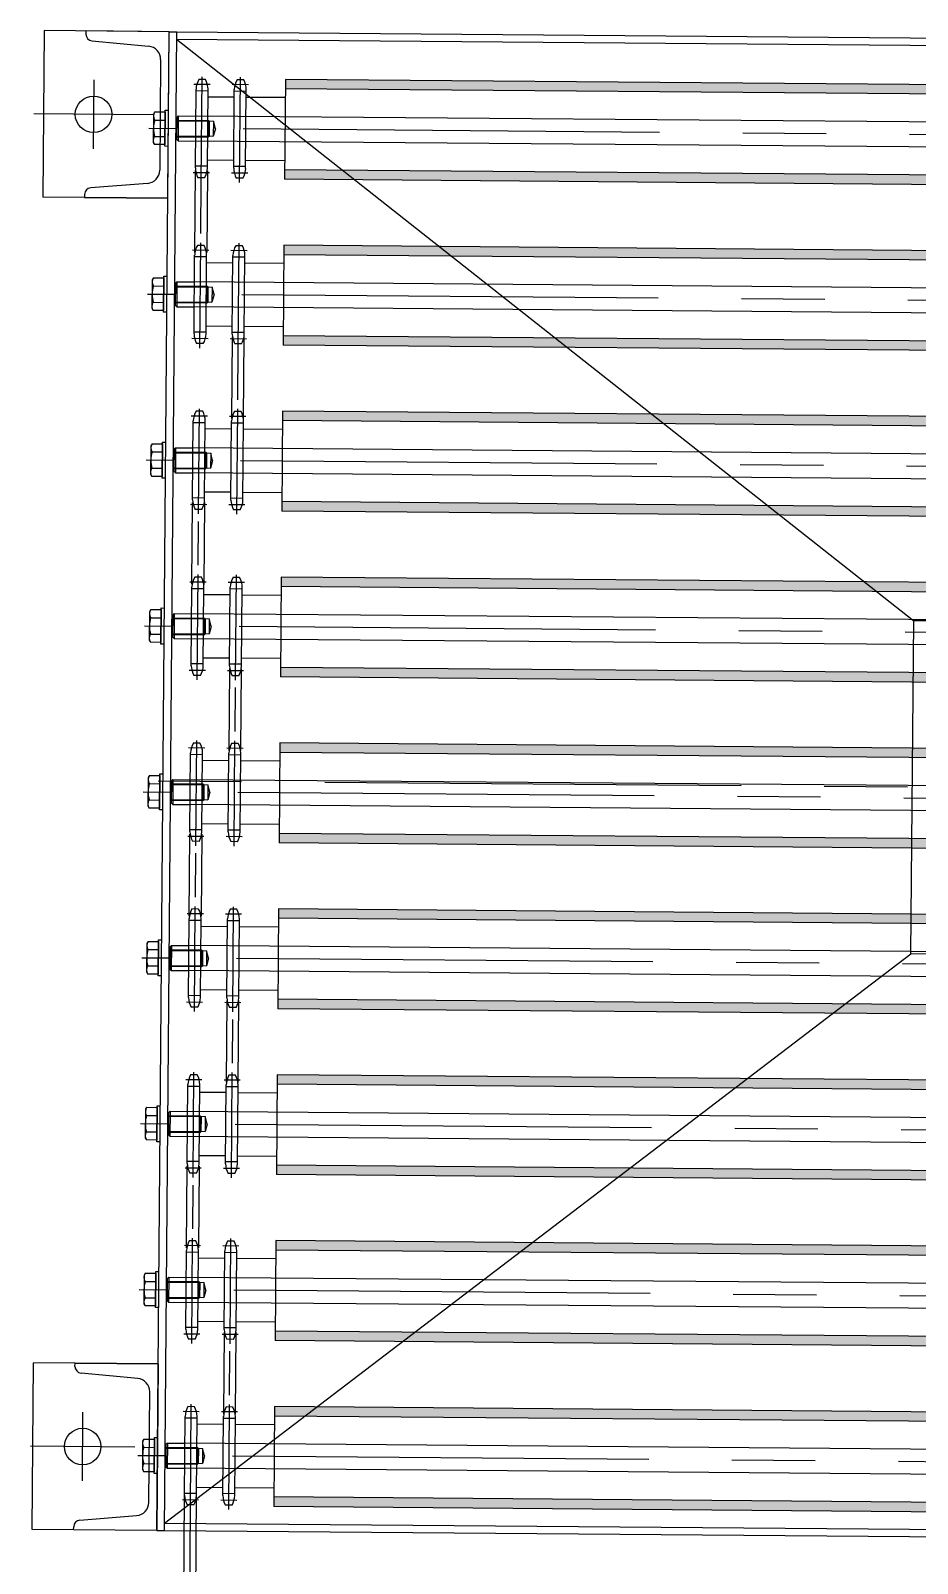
# Model space of a CAD drawing. Header units: millimetres. Extents: x 10462777 to 22643323, y 453826 to 1389191.
# Drawn here: x 11229566 to 11230098, y 610826 to 611746 of the extents above; entities that cross this region are included whole.
import ezdxf

# ---------------------------------------------------------------- set-up
doc = ezdxf.new("R2010")
doc.units = ezdxf.units.MM
doc.header["$LTSCALE"] = 200
doc.header["$MEASUREMENT"] = 0
doc.linetypes.add('CENTER', pattern=[2, 1.25, -0.25, 0.25, -0.25])
doc.layers.get('0').update_dxf_attribs({"linetype": 'CONTINUOUS'})
for name, color, linetype in [('1', 1, 'CENTER'), ('2', 2, 'CONTINUOUS'), ('4', 4, 'CONTINUOUS'), ('CL', 3, 'CONTINUOUS'), ('panel', 4, 'CONTINUOUS')]:
    doc.layers.add(name, color=color, linetype=linetype)

# ---------------------------------------------------------------- blocks, each defined once
blk = doc.blocks.new('shot mc')
h = blk.add_hatch()
h.set_pattern_fill('AR-CONC', color=4, scale=0.1, angle=180, style=0)
h.set_pattern_definition([(230, (13135291.14, -255337.861), (-18.218467, 1.593909), [1.905, -20.955]), (175, (13135291.14, -255337.861), (3.524283, -19.105664), [1.524, -16.764]), (280.451, (13135289.622, -255337.729), (-14.69425, -17.511669), [1.619, -17.809]), (226.1842, (13135291.14, -255342.941), (-27.107904, 4.204233), [2.8575, -31.4325]), (276.6356, (13135288.88, -255342.59), (-23.740423, -24.742556), [2.4285, -26.7135]), (171.184, (13135291.14, -255342.941), (-23.74046, -24.74251), [2.286, -25.146]), (201, (13135288.6, -255341.671), (-15.161488, 10.226552), [1.905, -20.955]), (146, (13135288.6, -255341.671), (-6.180203, -18.418797), [1.524, -16.764]), (251.4514, (13135287.337, -255340.82), (-21.341649, -8.192286), [1.619, -17.809]), (217.5, (13135291.14, -255337.8615), (-0.3088603, -8.455504), [0, -16.5608, 0, -17.018, 0, -16.8275]), (187.5, (13135291.14, -255337.8615), (-6.6819663, -10.0180575), [0, -9.7028, 0, -16.1798, 0, -6.4135]), (147.5, (13135296.804, -255337.8615), (-13.5590595, 0.5728744), [0, -6.35, 0, -19.812, 0, -26.289]), (137.5, (13135299.344, -255337.861), (-14.812918, -2.542649), [0, -8.255, 0, -13.1572, 0, -18.669])])
h.paths.add_polyline_path([(13134318.87, -238503.52), (13134318.92, -238497.82), (13135338.88, -238506.18), (13135338.83, -238511.88)])
h.paths.add_polyline_path([(13135339.33, -238451.88), (13135339.28, -238457.58), (13134319.31, -238449.22), (13134319.36, -238443.52)])
h = blk.add_hatch()
h.set_pattern_fill('AR-CONC', color=4, scale=0.1, angle=180, style=0)
h.set_pattern_definition([(230, (13135291.14, -255238.242), (-18.218467, 1.593909), [1.905, -20.955]), (175, (13135291.14, -255238.242), (3.524283, -19.105664), [1.524, -16.764]), (280.451, (13135289.622, -255238.11), (-14.69425, -17.511669), [1.619, -17.809]), (226.1842, (13135291.14, -255243.322), (-27.107904, 4.204233), [2.8575, -31.4325]), (276.6356, (13135288.88, -255242.972), (-23.740423, -24.742556), [2.4285, -26.7135]), (171.184, (13135291.14, -255243.322), (-23.74046, -24.74251), [2.286, -25.146]), (201, (13135288.6, -255242.052), (-15.161488, 10.226552), [1.905, -20.955]), (146, (13135288.6, -255242.052), (-6.180203, -18.418797), [1.524, -16.764]), (251.4514, (13135287.337, -255241.2), (-21.34165, -8.192286), [1.619, -17.809]), (217.5, (13135291.14, -255238.242), (-0.3088603, -8.455504), [0, -16.5608, 0, -17.018, 0, -16.8275]), (187.5, (13135291.14, -255238.242), (-6.6819663, -10.0180575), [0, -9.7028, 0, -16.1798, 0, -6.4135]), (147.5, (13135296.804, -255238.242), (-13.5590595, 0.5728744), [0, -6.35, 0, -19.812, 0, -26.289]), (137.5, (13135299.344, -255238.242), (-14.812918, -2.542649), [0, -8.255, 0, -13.1572, 0, -18.669])])
h.paths.add_polyline_path([(13134318.05, -238603.14), (13134318.1, -238597.44), (13135338.06, -238605.79), (13135338.02, -238611.49)])
h.paths.add_polyline_path([(13135338.51, -238551.5), (13135338.46, -238557.2), (13134318.5, -238548.84), (13134318.54, -238543.14)])
h = blk.add_hatch()
h.set_pattern_fill('AR-CONC', color=4, scale=0.1, angle=180, style=0)
h.set_pattern_definition([(230, (13135291.14, -255138.623), (-18.218467, 1.593909), [1.905, -20.955]), (175, (13135291.14, -255138.623), (3.524283, -19.105664), [1.524, -16.764]), (280.451, (13135289.622, -255138.49), (-14.69425, -17.511669), [1.619, -17.809]), (226.1842, (13135291.14, -255143.703), (-27.107904, 4.204233), [2.8575, -31.4325]), (276.6356, (13135288.88, -255143.352), (-23.740423, -24.742556), [2.4285, -26.7135]), (171.184, (13135291.14, -255143.703), (-23.74046, -24.74251), [2.286, -25.146]), (201, (13135288.6, -255142.433), (-15.161488, 10.226552), [1.905, -20.955]), (146, (13135288.6, -255142.433), (-6.180203, -18.418797), [1.524, -16.764]), (251.4514, (13135287.337, -255141.58), (-21.34165, -8.192286), [1.619, -17.809]), (217.5, (13135291.14, -255138.6226), (-0.3088603, -8.455504), [0, -16.5608, 0, -17.018, 0, -16.8275]), (187.5, (13135291.14, -255138.623), (-6.6819663, -10.0180575), [0, -9.7028, 0, -16.1798, 0, -6.4135]), (147.5, (13135296.804, -255138.6226), (-13.5590595, 0.5728744), [0, -6.35, 0, -19.812, 0, -26.289]), (137.5, (13135299.344, -255138.623), (-14.812918, -2.542649), [0, -8.255, 0, -13.1572, 0, -18.669])])
h.paths.add_polyline_path([(13134317.24, -238702.75), (13134317.28, -238697.05), (13135337.25, -238705.41), (13135337.2, -238711.11)])
h.paths.add_polyline_path([(13135337.69, -238651.11), (13135337.65, -238656.81), (13134317.68, -238648.45), (13134317.73, -238642.75)])
h = blk.add_hatch()
h.set_pattern_fill('AR-CONC', color=4, scale=0.1, angle=180, style=0)
h.set_pattern_definition([(230, (13135291.14, -255039.003), (-18.218467, 1.593909), [1.905, -20.955]), (175, (13135291.14, -255039.003), (3.524283, -19.105664), [1.524, -16.764]), (280.451, (13135289.622, -255038.87), (-14.69425, -17.511669), [1.619, -17.809]), (226.1842, (13135291.14, -255044.083), (-27.107904, 4.204233), [2.8575, -31.4325]), (276.6356, (13135288.88, -255043.733), (-23.740423, -24.742556), [2.4285, -26.7135]), (171.184, (13135291.14, -255044.083), (-23.74046, -24.74251), [2.286, -25.146]), (201, (13135288.6, -255042.813), (-15.161488, 10.226552), [1.905, -20.955]), (146, (13135288.6, -255042.813), (-6.180203, -18.418797), [1.524, -16.764]), (251.4514, (13135287.337, -255041.96), (-21.34165, -8.192286), [1.619, -17.809]), (217.5, (13135291.14, -255039.003), (-0.3088603, -8.455504), [0, -16.5608, 0, -17.018, 0, -16.8275]), (187.5, (13135291.14, -255039.003), (-6.681966, -10.0180575), [0, -9.7028, 0, -16.1798, 0, -6.4135]), (147.5, (13135296.804, -255039.003), (-13.5590595, 0.5728744), [0, -6.35, 0, -19.812, 0, -26.289]), (137.5, (13135299.344, -255039.003), (-14.812918, -2.542649), [0, -8.255, 0, -13.1572, 0, -18.669])])
h.paths.add_polyline_path([(13134316.42, -238802.37), (13134316.47, -238796.67), (13135336.43, -238805.03), (13135336.39, -238810.73)])
h.paths.add_polyline_path([(13135336.88, -238750.73), (13135336.83, -238756.43), (13134316.86, -238748.07), (13134316.91, -238742.37)])
h = blk.add_hatch()
h.set_pattern_fill('AR-CONC', color=4, scale=0.1, angle=180, style=0)
h.set_pattern_definition([(230, (13135291.14, -254939.384), (-18.218467, 1.593909), [1.905, -20.955]), (175, (13135291.14, -254939.384), (3.524283, -19.105664), [1.524, -16.764]), (280.451, (13135289.622, -254939.25), (-14.69425, -17.511669), [1.619, -17.809]), (226.1842, (13135291.14, -254944.464), (-27.107904, 4.204233), [2.8575, -31.4325]), (276.6356, (13135288.88, -254944.113), (-23.740423, -24.742556), [2.4285, -26.7135]), (171.184, (13135291.14, -254944.464), (-23.74046, -24.74251), [2.286, -25.146]), (201, (13135288.6, -254943.194), (-15.161488, 10.226552), [1.905, -20.955]), (146, (13135288.6, -254943.194), (-6.180203, -18.418797), [1.524, -16.764]), (251.4514, (13135287.337, -254942.341), (-21.34165, -8.192286), [1.619, -17.809]), (217.5, (13135291.14, -254939.3836), (-0.3088603, -8.455504), [0, -16.5608, 0, -17.018, 0, -16.8275]), (187.5, (13135291.14, -254939.384), (-6.681966, -10.0180575), [0, -9.7028, 0, -16.1798, 0, -6.4135]), (147.5, (13135296.804, -254939.3836), (-13.5590595, 0.5728744), [0, -6.35, 0, -19.812, 0, -26.289]), (137.5, (13135299.344, -254939.384), (-14.812918, -2.542649), [0, -8.255, 0, -13.1572, 0, -18.669])])
h.paths.add_polyline_path([(13134315.6, -238901.98), (13134315.65, -238896.28), (13135335.62, -238904.64), (13135335.57, -238910.34)])
h.paths.add_polyline_path([(13135336.06, -238850.34), (13135336.01, -238856.04), (13134316.05, -238847.69), (13134316.09, -238841.99)])
h = blk.add_hatch()
h.set_pattern_fill('AR-CONC', color=4, scale=0.1, angle=180, style=0)
h.set_pattern_definition([(230, (13135291.14, -254839.764), (-18.218467, 1.593909), [1.905, -20.955]), (175, (13135291.14, -254839.764), (3.524283, -19.105664), [1.524, -16.764]), (280.451, (13135289.622, -254839.631), (-14.69425, -17.511669), [1.619, -17.809]), (226.1842, (13135291.14, -254844.844), (-27.107904, 4.204233), [2.8575, -31.4325]), (276.6356, (13135288.88, -254844.494), (-23.740423, -24.742556), [2.4285, -26.7135]), (171.184, (13135291.14, -254844.844), (-23.74046, -24.74251), [2.286, -25.146]), (201, (13135288.6, -254843.574), (-15.161488, 10.226552), [1.905, -20.955]), (146, (13135288.6, -254843.574), (-6.180203, -18.418797), [1.524, -16.764]), (251.4514, (13135287.337, -254842.722), (-21.34165, -8.192286), [1.619, -17.809]), (217.5, (13135291.14, -254839.764), (-0.3088603, -8.455504), [0, -16.5608, 0, -17.018, 0, -16.8275]), (187.5, (13135291.14, -254839.764), (-6.681966, -10.0180575), [0, -9.7028, 0, -16.1798, 0, -6.4135]), (147.5, (13135296.804, -254839.764), (-13.5590595, 0.5728744), [0, -6.35, 0, -19.812, 0, -26.289]), (137.5, (13135299.344, -254839.764), (-14.812918, -2.542649), [0, -8.255, 0, -13.1572, 0, -18.669])])
h.paths.add_polyline_path([(13134314.79, -239001.6), (13134314.83, -238995.9), (13135334.8, -239004.26), (13135334.75, -239009.96)])
h.paths.add_polyline_path([(13135335.24, -238949.96), (13135335.2, -238955.66), (13134315.23, -238947.3), (13134315.28, -238941.6)])
h = blk.add_hatch()
h.set_pattern_fill('AR-CONC', color=4, scale=0.1, angle=180, style=0)
h.set_pattern_definition([(230, (13135291.14, -254740.145), (-18.218467, 1.593909), [1.905, -20.955]), (175, (13135291.14, -254740.145), (3.524283, -19.105664), [1.524, -16.764]), (280.451, (13135289.622, -254740.012), (-14.69425, -17.511669), [1.619, -17.809]), (226.1842, (13135291.14, -254745.225), (-27.107904, 4.204233), [2.8575, -31.4325]), (276.6356, (13135288.88, -254744.874), (-23.740423, -24.742556), [2.4285, -26.7135]), (171.184, (13135291.14, -254745.225), (-23.74046, -24.74251), [2.286, -25.146]), (201, (13135288.6, -254743.955), (-15.161488, 10.226552), [1.905, -20.955]), (146, (13135288.6, -254743.955), (-6.180203, -18.418797), [1.524, -16.764]), (251.4514, (13135287.337, -254743.102), (-21.34165, -8.192286), [1.619, -17.809]), (217.5, (13135291.14, -254740.145), (-0.3088603, -8.455504), [0, -16.5608, 0, -17.018, 0, -16.8275]), (187.5, (13135291.14, -254740.145), (-6.681966, -10.0180575), [0, -9.7028, 0, -16.1798, 0, -6.4135]), (147.5, (13135296.804, -254740.145), (-13.5590595, 0.5728744), [0, -6.35, 0, -19.812, 0, -26.289]), (137.5, (13135299.344, -254740.145), (-14.812918, -2.542649), [0, -8.255, 0, -13.1572, 0, -18.669])])
h.paths.add_polyline_path([(13134313.97, -239101.22), (13134314.02, -239095.52), (13135333.98, -239103.87), (13135333.94, -239109.57)])
h.paths.add_polyline_path([(13135334.43, -239049.58), (13135334.38, -239055.28), (13134314.42, -239046.92), (13134314.46, -239041.22)])
h = blk.add_hatch()
h.set_pattern_fill('AR-CONC', color=4, scale=0.1, angle=180, style=0)
h.set_pattern_definition([(230, (13135291.14, -254640.525), (-18.218467, 1.593909), [1.905, -20.955]), (175, (13135291.14, -254640.525), (3.524283, -19.105664), [1.524, -16.764]), (280.451, (13135289.622, -254640.392), (-14.69425, -17.511669), [1.619, -17.809]), (226.1842, (13135291.14, -254645.605), (-27.107904, 4.204233), [2.8575, -31.4325]), (276.6356, (13135288.88, -254645.255), (-23.740423, -24.742556), [2.4285, -26.7135]), (171.184, (13135291.14, -254645.605), (-23.74046, -24.74251), [2.286, -25.146]), (201, (13135288.6, -254644.335), (-15.161488, 10.226552), [1.905, -20.955]), (146, (13135288.6, -254644.335), (-6.180203, -18.418797), [1.524, -16.764]), (251.4514, (13135287.337, -254643.483), (-21.34165, -8.192286), [1.619, -17.809]), (217.5, (13135291.14, -254640.525), (-0.3088603, -8.455504), [0, -16.5608, 0, -17.018, 0, -16.8275]), (187.5, (13135291.14, -254640.525), (-6.681966, -10.0180575), [0, -9.7028, 0, -16.1798, 0, -6.4135]), (147.5, (13135296.804, -254640.525), (-13.5590595, 0.5728744), [0, -6.35, 0, -19.812, 0, -26.289]), (137.5, (13135299.344, -254640.525), (-14.812918, -2.542649), [0, -8.255, 0, -13.1572, 0, -18.669])])
h.paths.add_polyline_path([(13134313.15, -239200.83), (13134313.2, -239195.13), (13135333.17, -239203.49), (13135333.12, -239209.19)])
h.paths.add_polyline_path([(13135333.61, -239149.19), (13135333.56, -239154.89), (13134313.6, -239146.53), (13134313.65, -239140.83)])
h = blk.add_hatch()
h.set_pattern_fill('AR-CONC', color=4, scale=0.1, angle=180, style=0)
h.set_pattern_definition([(230, (13135291.14, -254540.906), (-18.218467, 1.593909), [1.905, -20.955]), (175, (13135291.14, -254540.906), (3.524283, -19.105664), [1.524, -16.764]), (280.451, (13135289.622, -254540.773), (-14.69425, -17.511669), [1.619, -17.809]), (226.1842, (13135291.14, -254545.986), (-27.107904, 4.204233), [2.8575, -31.4325]), (276.6356, (13135288.88, -254545.635), (-23.740423, -24.742556), [2.4285, -26.7135]), (171.184, (13135291.14, -254545.986), (-23.74046, -24.74251), [2.286, -25.146]), (201, (13135288.6, -254544.716), (-15.161488, 10.226552), [1.905, -20.955]), (146, (13135288.6, -254544.716), (-6.180203, -18.418797), [1.524, -16.764]), (251.4514, (13135287.337, -254543.864), (-21.34165, -8.192286), [1.619, -17.809]), (217.5, (13135291.14, -254540.906), (-0.3088603, -8.455504), [0, -16.5608, 0, -17.018, 0, -16.8275]), (187.5, (13135291.14, -254540.906), (-6.681966, -10.0180575), [0, -9.7028, 0, -16.1798, 0, -6.4135]), (147.5, (13135296.804, -254540.906), (-13.5590595, 0.5728744), [0, -6.35, 0, -19.812, 0, -26.289]), (137.5, (13135299.344, -254540.906), (-14.812918, -2.542649), [0, -8.255, 0, -13.1572, 0, -18.669])])
h.paths.add_polyline_path([(13134312.34, -239300.45), (13134312.38, -239294.75), (13135332.35, -239303.11), (13135332.3, -239308.81)])
h.paths.add_polyline_path([(13135332.8, -239248.81), (13135332.75, -239254.51), (13134312.78, -239246.15), (13134312.83, -239240.45)])
for p, q in [((13134174.59, -238414.29), (13134173.78, -238514.29)), ((13134249.59, -238414.9), (13134174.59, -238414.29)), ((13134199.59, -238414.49), (13134199.58, -238416.36)), ((13134249.59, -238414.9), (13134199.59, -238414.49)), ((13134242.22, -239314.87), (13134249.59, -238414.9)), ((13134246.72, -239314.91), (13134254.09, -238414.94)), ((13134248.77, -238514.9), (13134249.59, -238414.9)), ((13134249.59, -238414.9), (13134254.09, -238414.94)), ((13134249.59, -238414.9), (13134254.09, -238414.94)), ((13134249.59, -238414.9), (13134254.09, -238414.94)), ((13134254.09, -238414.94), (13135345.06, -238423.88)), ((13134203.2, -238420.37), (13134237.22, -238423.63)), ((13134254.06, -238419.44), (13135345.02, -238428.38)), ((13134254.06, -238419.44), (13134696.71, -238768.58)), ((13134244.45, -238431.66), (13134243.91, -238498.06)), ((13134271.36, -238443.63), (13134267.36, -238443.59)), ((13134294.36, -238443.82), (13134290.36, -238443.78)), ((13134319.36, -238443.52), (13134318.87, -238503.52)), ((13135339.33, -238451.88), (13134319.36, -238443.52)), ((13134265.32, -238496.75), (13134265.71, -238449.42)), ((13134272.52, -238496.8), (13134272.91, -238449.47)), ((13134288.67, -238454.27), (13134272.87, -238454.14)), ((13134288.32, -238496.93), (13134288.71, -238449.6)), ((13134295.52, -238496.99), (13134295.91, -238449.66)), ((13134319.27, -238454.52), (13134295.87, -238454.33)), ((13134240.96, -238463.06), (13134240.19, -238464.37)), ((13134240.96, -238463.06), (13134247.2, -238463.12)), ((13134247.03, -238483.74), (13134247.21, -238462.12)), ((13134247.2, -238463.12), (13134247.04, -238482.74)), ((13134247.21, -238462.12), (13134249.21, -238462.13)), ((13134240.19, -238464.37), (13134240.05, -238481.37)), ((13134240.92, -238467.97), (13134247.16, -238468.02)), ((13134254.17, -238466.39), (13134254.06, -238479.59)), ((13134255.08, -238465.49), (13134254.17, -238466.39)), ((13134255.08, -238465.49), (13134254.96, -238480.49)), ((13134255.08, -238465.49), (13134265.58, -238465.58)), ((13134240.05, -238481.37), (13134240.8, -238482.69)), ((13134240.84, -238477.79), (13134247.08, -238477.84)), ((13134254.96, -238480.49), (13134254.06, -238479.59)), ((13134254.96, -238480.49), (13134265.45, -238480.58)), ((13134247.04, -238482.74), (13134240.8, -238482.69)), ((13134249.03, -238483.76), (13134247.03, -238483.74)), ((13134288.36, -238492.27), (13134272.56, -238492.14)), ((13134318.96, -238492.52), (13134295.56, -238492.33)), ((13134236.54, -238505.97), (13134202.47, -238508.67)), ((13134270.87, -238502.63), (13134266.87, -238502.59)), ((13134293.87, -238502.81), (13134289.87, -238502.78)), ((13135338.83, -238511.88), (13134318.87, -238503.52)), ((13134248.77, -238514.9), (13134173.78, -238514.29)), ((13134198.79, -238512.63), (13134198.77, -238514.49)), ((13134198.77, -238514.49), (13134248.77, -238514.9)), ((13134270.54, -238543.24), (13134266.54, -238543.21)), ((13134293.54, -238543.43), (13134289.54, -238543.4)), ((13134318.54, -238543.14), (13134318.05, -238603.14)), ((13135338.51, -238551.5), (13134318.54, -238543.14)), ((13134264.51, -238596.36), (13134264.89, -238549.03)), ((13134271.71, -238596.42), (13134272.09, -238549.09)), ((13134287.85, -238553.89), (13134272.06, -238553.76)), ((13134287.51, -238596.55), (13134287.89, -238549.22)), ((13134294.7, -238596.61), (13134295.09, -238549.28)), ((13134318.45, -238554.14), (13134295.05, -238553.95)), ((13134239.37, -238563.99), (13134239.23, -238580.99)), ((13134240.14, -238562.68), (13134239.37, -238563.99)), ((13134240.14, -238562.68), (13134246.38, -238562.73)), ((13134246.21, -238583.36), (13134246.39, -238561.73)), ((13134246.38, -238562.73), (13134246.22, -238582.36)), ((13134246.39, -238561.73), (13134248.39, -238561.75)), ((13134240.1, -238567.59), (13134246.34, -238567.64)), ((13134253.35, -238566), (13134253.25, -238579.2)), ((13134254.26, -238565.11), (13134253.35, -238566)), ((13134254.26, -238565.11), (13134254.14, -238580.11)), ((13134254.26, -238565.11), (13134264.76, -238565.2)), ((13134239.23, -238580.99), (13134239.98, -238582.31)), ((13134246.22, -238582.36), (13134239.98, -238582.31)), ((13134240.02, -238577.4), (13134246.26, -238577.45)), ((13134248.21, -238583.38), (13134246.21, -238583.36)), ((13134254.14, -238580.11), (13134253.25, -238579.2)), ((13134254.14, -238580.11), (13134264.64, -238580.2)), ((13134287.54, -238591.88), (13134271.74, -238591.76)), ((13134318.14, -238592.14), (13134294.74, -238591.94)), ((13134270.06, -238602.24), (13134266.06, -238602.21)), ((13134293.06, -238602.43), (13134289.06, -238602.4)), ((13135338.02, -238611.49), (13134318.05, -238603.14)), ((13134269.73, -238642.86), (13134265.73, -238642.83)), ((13134292.72, -238643.05), (13134288.72, -238643.02)), ((13134317.73, -238642.75), (13134317.24, -238702.75)), ((13135337.69, -238651.11), (13134317.73, -238642.75)), ((13134263.69, -238695.98), (13134264.08, -238648.65)), ((13134270.89, -238696.04), (13134271.28, -238648.71)), ((13134287.04, -238653.5), (13134271.24, -238653.37)), ((13134286.69, -238696.17), (13134287.08, -238648.84)), ((13134293.89, -238696.23), (13134294.28, -238648.9)), ((13134317.64, -238653.75), (13134294.24, -238653.56)), ((13134238.55, -238663.61), (13134238.41, -238680.6)), ((13134239.32, -238662.3), (13134238.55, -238663.61)), ((13134239.32, -238662.3), (13134245.56, -238662.35)), ((13134245.4, -238682.98), (13134245.57, -238661.35)), ((13134245.56, -238662.35), (13134245.4, -238681.98)), ((13134245.57, -238661.35), (13134247.57, -238661.36)), ((13134252.54, -238665.62), (13134252.43, -238678.82)), ((13134253.45, -238664.73), (13134252.54, -238665.62)), ((13134253.45, -238664.73), (13134253.32, -238679.73)), ((13134253.45, -238664.73), (13134263.95, -238664.81)), ((13134239.28, -238667.2), (13134245.52, -238667.25)), ((13134238.41, -238680.6), (13134239.16, -238681.93)), ((13134245.4, -238681.98), (13134239.16, -238681.93)), ((13134239.2, -238677.02), (13134245.44, -238677.07)), ((13134247.4, -238682.99), (13134245.4, -238682.98)), ((13134253.32, -238679.73), (13134252.43, -238678.82)), ((13134253.32, -238679.73), (13134263.82, -238679.81)), ((13134286.73, -238691.5), (13134270.93, -238691.37)), ((13134317.33, -238691.75), (13134293.93, -238691.56)), ((13134269.24, -238701.86), (13134265.24, -238701.83)), ((13134292.24, -238702.05), (13134288.24, -238702.01)), ((13135337.2, -238711.11), (13134317.24, -238702.75)), ((13134262.87, -238795.59), (13134263.26, -238748.26)), ((13134268.91, -238742.48), (13134264.91, -238742.44)), ((13134270.07, -238795.65), (13134270.46, -238748.32)), ((13134285.87, -238795.78), (13134286.26, -238748.45)), ((13134291.91, -238742.66), (13134287.91, -238742.63)), ((13134293.07, -238795.84), (13134293.46, -238748.51)), ((13134316.91, -238742.37), (13134316.42, -238802.37)), ((13135336.88, -238750.73), (13134316.91, -238742.37)), ((13134286.22, -238753.12), (13134270.42, -238752.99)), ((13134316.82, -238753.37), (13134293.42, -238753.18)), ((13134237.74, -238763.22), (13134237.6, -238780.22)), ((13134238.51, -238761.91), (13134237.74, -238763.22)), ((13134238.47, -238766.82), (13134244.71, -238766.87)), ((13134238.51, -238761.91), (13134244.75, -238761.96)), ((13134244.58, -238782.59), (13134244.76, -238760.96)), ((13134244.75, -238761.96), (13134244.59, -238781.59)), ((13134244.76, -238760.96), (13134246.76, -238760.98)), ((13134251.72, -238765.24), (13134251.61, -238778.44)), ((13134252.63, -238764.34), (13134251.72, -238765.24)), ((13134252.63, -238764.34), (13134252.51, -238779.34)), ((13134252.63, -238764.34), (13134263.13, -238764.43)), ((13134238.39, -238776.63), (13134244.63, -238776.69)), ((13134237.6, -238780.22), (13134238.35, -238781.54)), ((13134244.59, -238781.59), (13134238.35, -238781.54)), ((13134246.58, -238782.61), (13134244.58, -238782.59)), ((13134252.51, -238779.34), (13134251.61, -238778.44)), ((13134252.51, -238779.34), (13134263.01, -238779.43)), ((13134285.91, -238791.12), (13134270.11, -238790.99)), ((13134316.51, -238791.37), (13134293.11, -238791.18)), ((13134268.43, -238801.47), (13134264.43, -238801.44)), ((13134291.42, -238801.66), (13134287.42, -238801.63)), ((13135336.39, -238810.73), (13134316.42, -238802.37)), ((13134262.06, -238895.21), (13134262.44, -238847.88)), ((13134268.09, -238842.09), (13134264.09, -238842.06)), ((13134269.26, -238895.27), (13134269.64, -238847.94)), ((13134285.06, -238895.4), (13134285.44, -238848.07)), ((13134291.09, -238842.28), (13134287.09, -238842.25)), ((13134292.26, -238895.46), (13134292.64, -238848.13)), ((13134316.09, -238841.99), (13134315.6, -238901.98)), ((13135336.06, -238850.34), (13134316.09, -238841.99)), ((13134285.41, -238852.73), (13134269.61, -238852.6)), ((13134316, -238852.99), (13134292.61, -238852.79)), ((13134236.92, -238862.84), (13134236.78, -238879.84)), ((13134237.69, -238861.53), (13134236.92, -238862.84)), ((13134237.65, -238866.44), (13134243.89, -238866.49)), ((13134237.69, -238861.53), (13134243.93, -238861.58)), ((13134243.76, -238882.21), (13134243.94, -238860.58)), ((13134243.93, -238861.58), (13134243.77, -238881.21)), ((13134243.94, -238860.58), (13134245.94, -238860.6)), ((13134250.91, -238864.85), (13134250.8, -238878.05)), ((13134251.81, -238863.96), (13134250.91, -238864.85)), ((13134251.81, -238863.96), (13134251.69, -238878.96)), ((13134251.81, -238863.96), (13134262.31, -238864.05)), ((13134237.57, -238876.25), (13134243.81, -238876.3)), ((13134236.78, -238879.84), (13134237.53, -238881.16)), ((13134243.77, -238881.21), (13134237.53, -238881.16)), ((13134245.76, -238882.23), (13134243.76, -238882.21)), ((13134251.69, -238878.96), (13134250.8, -238878.05)), ((13134251.69, -238878.96), (13134262.19, -238879.05)), ((13134285.09, -238890.73), (13134269.29, -238890.6)), ((13134315.69, -238890.98), (13134292.29, -238890.79)), ((13134267.61, -238901.09), (13134263.61, -238901.06)), ((13134290.61, -238901.28), (13134286.61, -238901.25)), ((13135335.57, -238910.34), (13134315.6, -238901.98)), ((13134267.28, -238941.71), (13134263.28, -238941.68)), ((13134290.28, -238941.9), (13134286.28, -238941.86)), ((13134315.28, -238941.6), (13134314.79, -239001.6)), ((13135335.24, -238949.96), (13134315.28, -238941.6)), ((13134261.24, -238994.83), (13134261.63, -238947.5)), ((13134268.44, -238994.89), (13134268.83, -238947.56)), ((13134284.24, -238995.01), (13134284.63, -238947.68)), ((13134291.44, -238995.07), (13134291.83, -238947.74)), ((13134242.95, -238981.83), (13134243.12, -238960.2)), ((13134243.12, -238960.2), (13134245.12, -238960.21)), ((13134284.59, -238952.35), (13134268.79, -238952.22)), ((13134315.19, -238952.6), (13134291.79, -238952.41)), ((13134236.11, -238962.45), (13134235.97, -238979.45)), ((13134236.88, -238961.14), (13134236.11, -238962.45)), ((13134236.84, -238966.05), (13134243.08, -238966.1)), ((13134236.88, -238961.14), (13134243.12, -238961.2)), ((13134243.12, -238961.2), (13134242.95, -238980.83)), ((13134246.75, -239310.41), (13134695.07, -238968.57)), ((13134250.09, -238964.47), (13134249.98, -238977.67)), ((13134251, -238963.58), (13134250.09, -238964.47)), ((13134251, -238963.58), (13134250.87, -238978.58)), ((13134251, -238963.58), (13134261.5, -238963.66)), ((13134236.75, -238975.87), (13134242.99, -238975.92)), ((13134250.87, -238978.58), (13134249.98, -238977.67)), ((13134250.87, -238978.58), (13134261.37, -238978.66)), ((13134235.97, -238979.45), (13134236.71, -238980.77)), ((13134242.95, -238980.83), (13134236.71, -238980.77)), ((13134244.95, -238981.84), (13134242.95, -238981.83)), ((13134284.28, -238990.35), (13134268.48, -238990.22)), ((13134314.88, -238990.6), (13134291.48, -238990.41)), ((13134266.79, -239000.71), (13134262.79, -239000.67)), ((13134289.79, -239000.89), (13134285.79, -239000.86)), ((13135334.75, -239009.96), (13134314.79, -239001.6)), ((13134266.46, -239041.32), (13134262.46, -239041.29)), ((13134289.46, -239041.51), (13134285.46, -239041.48)), ((13134314.46, -239041.22), (13134313.97, -239101.22)), ((13135334.43, -239049.58), (13134314.46, -239041.22)), ((13134260.42, -239094.44), (13134260.81, -239047.11)), ((13134267.62, -239094.5), (13134268.01, -239047.17)), ((13134283.77, -239051.97), (13134267.97, -239051.84)), ((13134283.42, -239094.63), (13134283.81, -239047.3)), ((13134290.62, -239094.69), (13134291.01, -239047.36)), ((13134314.37, -239052.22), (13134290.97, -239052.03)), ((13134235.29, -239062.07), (13134235.15, -239079.07)), ((13134236.06, -239060.76), (13134235.29, -239062.07)), ((13134236.06, -239060.76), (13134242.3, -239060.81)), ((13134242.13, -239081.44), (13134242.31, -239059.81)), ((13134242.3, -239060.81), (13134242.14, -239080.44)), ((13134242.31, -239059.81), (13134244.31, -239059.83)), ((13134236.02, -239065.67), (13134242.26, -239065.72)), ((13134249.27, -239064.08), (13134249.16, -239077.28)), ((13134250.18, -239063.19), (13134249.27, -239064.08)), ((13134250.18, -239063.19), (13134250.06, -239078.19)), ((13134250.18, -239063.19), (13134260.68, -239063.28)), ((13134235.15, -239079.07), (13134235.9, -239080.39)), ((13134242.14, -239080.44), (13134235.9, -239080.39)), ((13134235.94, -239075.48), (13134242.18, -239075.53)), ((13134250.06, -239078.19), (13134249.16, -239077.28)), ((13134250.06, -239078.19), (13134260.56, -239078.28)), ((13134244.13, -239081.46), (13134242.13, -239081.44)), ((13134283.46, -239089.97), (13134267.66, -239089.84)), ((13134314.06, -239090.22), (13134290.66, -239090.02)), ((13134265.98, -239100.32), (13134261.98, -239100.29)), ((13134288.98, -239100.51), (13134284.98, -239100.48)), ((13135333.94, -239109.57), (13134313.97, -239101.22)), ((13134265.64, -239140.94), (13134261.64, -239140.91)), ((13134288.64, -239141.13), (13134284.64, -239141.1)), ((13134313.65, -239140.83), (13134313.15, -239200.83)), ((13135333.61, -239149.19), (13134313.65, -239140.83)), ((13134259.61, -239194.06), (13134260, -239146.73)), ((13134266.81, -239194.12), (13134267.2, -239146.79)), ((13134282.96, -239151.58), (13134267.16, -239151.45)), ((13134282.61, -239194.25), (13134282.99, -239146.92)), ((13134289.81, -239194.31), (13134290.19, -239146.98)), ((13134313.56, -239151.83), (13134290.16, -239151.64)), ((13134234.47, -239161.69), (13134234.33, -239178.69)), ((13134235.24, -239160.38), (13134234.47, -239161.69)), ((13134235.24, -239160.38), (13134241.48, -239160.43)), ((13134241.31, -239181.06), (13134241.49, -239159.43)), ((13134241.48, -239160.43), (13134241.32, -239180.06)), ((13134241.49, -239159.43), (13134243.49, -239159.44)), ((13134249.36, -239162.81), (13134248.46, -239163.7)), ((13134249.36, -239162.81), (13134249.24, -239177.81)), ((13134249.36, -239162.81), (13134259.86, -239162.89)), ((13134235.2, -239165.28), (13134241.44, -239165.34)), ((13134248.46, -239163.7), (13134248.35, -239176.9)), ((13134234.33, -239178.69), (13134235.08, -239180.01)), ((13134241.32, -239180.06), (13134235.08, -239180.01)), ((13134235.12, -239175.1), (13134241.36, -239175.15)), ((13134243.31, -239181.07), (13134241.31, -239181.06)), ((13134249.24, -239177.81), (13134248.35, -239176.9)), ((13134249.24, -239177.81), (13134259.74, -239177.89)), ((13134282.65, -239189.58), (13134266.85, -239189.45)), ((13134313.24, -239189.83), (13134289.85, -239189.64)), ((13134265.16, -239199.94), (13134261.16, -239199.91)), ((13134288.16, -239200.13), (13134284.16, -239200.09)), ((13135333.12, -239209.19), (13134313.15, -239200.83)), ((13134167.22, -239314.26), (13134168.04, -239214.26)), ((13134243.04, -239214.88), (13134168.04, -239214.26)), ((13134193.02, -239216.33), (13134193.04, -239214.47)), ((13134193.04, -239214.47), (13134243.04, -239214.88)), ((13134243.04, -239214.88), (13134242.22, -239314.87)), ((13134230.66, -239223.61), (13134196.64, -239220.35)), ((13134237.36, -239298.03), (13134237.9, -239231.64)), ((13134264.83, -239240.56), (13134260.83, -239240.52)), ((13134287.83, -239240.75), (13134283.83, -239240.71)), ((13134312.83, -239240.45), (13134312.34, -239300.45)), ((13135332.8, -239248.81), (13134312.83, -239240.45)), ((13134258.79, -239293.67), (13134259.18, -239246.34)), ((13134265.99, -239293.73), (13134266.38, -239246.4)), ((13134282.14, -239251.2), (13134266.34, -239251.07)), ((13134281.79, -239293.86), (13134282.18, -239246.53)), ((13134288.99, -239293.92), (13134289.38, -239246.59)), ((13134312.74, -239251.45), (13134289.34, -239251.26)), ((13134233.66, -239261.3), (13134233.52, -239278.3)), ((13134234.43, -239259.99), (13134233.66, -239261.3)), ((13134234.43, -239259.99), (13134240.67, -239260.04)), ((13134240.5, -239280.67), (13134240.67, -239259.04)), ((13134240.67, -239260.04), (13134240.51, -239279.67)), ((13134240.67, -239259.04), (13134242.67, -239259.06)), ((13134247.64, -239263.32), (13134247.53, -239276.52)), ((13134248.55, -239262.42), (13134247.64, -239263.32)), ((13134248.55, -239262.42), (13134248.42, -239277.42)), ((13134248.55, -239262.42), (13134259.05, -239262.51)), ((13134234.39, -239264.9), (13134240.63, -239264.95)), ((13134233.52, -239278.3), (13134234.27, -239279.62)), ((13134240.51, -239279.67), (13134234.27, -239279.62)), ((13134234.31, -239274.72), (13134240.55, -239274.77)), ((13134242.5, -239280.69), (13134240.5, -239280.67)), ((13134248.42, -239277.42), (13134247.53, -239276.52)), ((13134248.42, -239277.42), (13134258.92, -239277.51)), ((13134281.83, -239289.2), (13134266.03, -239289.07)), ((13134312.43, -239289.45), (13134289.03, -239289.26)), ((13134264.34, -239299.55), (13134260.34, -239299.52)), ((13134287.34, -239299.74), (13134283.34, -239299.71)), ((13135332.3, -239308.81), (13134312.34, -239300.45)), ((13134195.92, -239308.64), (13134229.99, -239305.94)), ((13134246.75, -239310.41), (13135337.72, -239319.35)), ((13134242.22, -239314.87), (13134167.22, -239314.26)), ((13134192.22, -239314.46), (13134192.23, -239312.6)), ((13134242.22, -239314.87), (13134192.22, -239314.46)), ((13134242.22, -239314.87), (13134246.72, -239314.91)), ((13134242.22, -239314.87), (13134246.72, -239314.91)), ((13134246.72, -239314.91), (13135337.68, -239323.85))]:
    blk.add_line(p, q)
for centre in [(13134204.18, -238464.53), (13134197.63, -239264.51)]:
    blk.add_circle(centre, 11)
for centre, radius, start, end in [((13134203.58, -238416.39), 4, 179.52995, 264.52793), ((13134236.46, -238431.6), 8, 359.52995, 84.52793), ((13134279.21, -238450.09), 13.51, 151.25844, 177.13103), ((13134259.41, -238449.93), 13.51, 1.92991, 27.80251), ((13134302.2, -238450.28), 13.51, 151.25844, 177.13103), ((13134282.4, -238450.12), 13.51, 1.92991, 27.80251), ((13134244.52, -238465.55), 4.34, 145.12149, 213.93946), ((13134257.15, -238473.01), 17, 162.75033, 196.31062), ((13134244.4, -238480.27), 4.34, 145.12149, 213.93946), ((13134235.91, -238498), 8, 274.53302, 359.531), ((13134278.83, -238496.29), 13.51, 181.92991, 207.80251), ((13134259.03, -238496.13), 13.51, 331.25844, 357.13103), ((13134301.83, -238496.48), 13.51, 181.92991, 207.80251), ((13134282.03, -238496.32), 13.51, 331.25844, 357.13103), ((13134202.79, -238512.66), 4, 94.53302, 179.531), ((13134278.39, -238549.71), 13.51, 151.25844, 177.13103), ((13134258.59, -238549.55), 13.51, 1.92991, 27.80251), ((13134301.39, -238549.9), 13.51, 151.25844, 177.13103), ((13134281.59, -238549.73), 13.51, 1.92991, 27.80251), ((13134243.7, -238565.16), 4.34, 145.12149, 213.93946), ((13134256.34, -238572.63), 17, 162.75033, 196.31062), ((13134243.58, -238579.89), 4.34, 145.12149, 213.93946), ((13134278.01, -238595.91), 13.51, 181.92991, 207.80251), ((13134258.21, -238595.74), 13.51, 331.25844, 357.13103), ((13134301.01, -238596.1), 13.51, 181.92991, 207.80251), ((13134281.21, -238595.93), 13.51, 331.25844, 357.13103), ((13134277.57, -238649.32), 13.51, 151.25844, 177.13103), ((13134257.77, -238649.16), 13.51, 1.92991, 27.80251), ((13134300.57, -238649.51), 13.51, 151.25844, 177.13103), ((13134280.77, -238649.35), 13.51, 1.92991, 27.80251), ((13134242.89, -238664.78), 4.34, 145.12149, 213.93946), ((13134255.52, -238672.24), 17, 162.75033, 196.31062), ((13134242.77, -238679.5), 4.34, 145.12149, 213.93946), ((13134277.19, -238695.52), 13.51, 181.92991, 207.80251), ((13134257.39, -238695.36), 13.51, 331.25844, 357.13103), ((13134300.19, -238695.71), 13.51, 181.92991, 207.80251), ((13134280.39, -238695.55), 13.51, 331.25844, 357.13103), ((13134276.76, -238748.94), 13.51, 151.25844, 177.13103), ((13134256.96, -238748.78), 13.51, 1.92991, 27.80251), ((13134299.76, -238749.13), 13.51, 151.25844, 177.13103), ((13134279.96, -238748.97), 13.51, 1.92991, 27.80251), ((13134254.7, -238771.86), 17, 162.75033, 196.31062), ((13134242.07, -238764.4), 4.34, 145.12149, 213.93946), ((13134241.95, -238779.12), 4.34, 145.12149, 213.93946), ((13134276.38, -238795.14), 13.51, 181.92991, 207.80251), ((13134256.58, -238794.98), 13.51, 331.25844, 357.13103), ((13134299.38, -238795.33), 13.51, 181.92991, 207.80251), ((13134279.58, -238795.17), 13.51, 331.25844, 357.13103), ((13134275.94, -238848.56), 13.51, 151.25844, 177.13103), ((13134256.14, -238848.39), 13.51, 1.92991, 27.80251), ((13134298.94, -238848.75), 13.51, 151.25844, 177.13103), ((13134279.14, -238848.58), 13.51, 1.92991, 27.80251), ((13134253.89, -238871.48), 17, 162.75033, 196.31062), ((13134241.25, -238864.01), 4.34, 145.12149, 213.93946), ((13134241.13, -238878.73), 4.34, 145.12149, 213.93946), ((13134275.56, -238894.76), 13.51, 181.92991, 207.80251), ((13134255.76, -238894.59), 13.51, 331.25844, 357.13103), ((13134298.56, -238894.94), 13.51, 181.92991, 207.80251), ((13134278.76, -238894.78), 13.51, 331.25844, 357.13103), ((13134275.12, -238948.17), 13.51, 151.25844, 177.13103), ((13134255.32, -238948.01), 13.51, 1.92991, 27.80251), ((13134298.12, -238948.36), 13.51, 151.25844, 177.13103), ((13134278.32, -238948.2), 13.51, 1.92991, 27.80251), ((13134253.07, -238971.09), 17, 162.75033, 196.31062), ((13134240.44, -238963.63), 4.34, 145.12149, 213.93946), ((13134240.32, -238978.35), 4.34, 145.12149, 213.93946), ((13134274.74, -238994.37), 13.51, 181.92991, 207.80251), ((13134254.95, -238994.21), 13.51, 331.25844, 357.13103), ((13134297.74, -238994.56), 13.51, 181.92991, 207.80251), ((13134277.94, -238994.4), 13.51, 331.25844, 357.13103), ((13134274.31, -239047.79), 13.51, 151.25844, 177.13103), ((13134254.51, -239047.63), 13.51, 1.92991, 27.80251), ((13134297.31, -239047.98), 13.51, 151.25844, 177.13103), ((13134277.51, -239047.82), 13.51, 1.92991, 27.80251), ((13134239.62, -239063.24), 4.34, 145.12149, 213.93946), ((13134252.25, -239070.71), 17, 162.75033, 196.31062), ((13134239.5, -239077.97), 4.34, 145.12149, 213.93946), ((13134273.93, -239093.99), 13.51, 181.92991, 207.80251), ((13134254.13, -239093.83), 13.51, 331.25844, 357.13103), ((13134296.93, -239094.18), 13.51, 181.92991, 207.80251), ((13134277.13, -239094.01), 13.51, 331.25844, 357.13103), ((13134273.49, -239147.41), 13.51, 151.25844, 177.13103), ((13134253.69, -239147.24), 13.51, 1.92991, 27.80251), ((13134296.49, -239147.59), 13.51, 151.25844, 177.13103), ((13134276.69, -239147.43), 13.51, 1.92991, 27.80251), ((13134238.8, -239162.86), 4.34, 145.12149, 213.93946), ((13134251.44, -239170.33), 17, 162.75033, 196.31062), ((13134238.68, -239177.58), 4.34, 145.12149, 213.93946), ((13134273.11, -239193.6), 13.51, 181.92991, 207.80251), ((13134253.31, -239193.44), 13.51, 331.25844, 357.13103), ((13134296.11, -239193.79), 13.51, 181.92991, 207.80251), ((13134276.31, -239193.63), 13.51, 331.25844, 357.13103), ((13134197.02, -239216.37), 4, 179.52995, 264.52793), ((13134229.9, -239231.57), 8, 359.52995, 84.52793), ((13134272.67, -239247.02), 13.51, 151.25844, 177.13103), ((13134252.87, -239246.86), 13.51, 1.92991, 27.80251), ((13134295.67, -239247.21), 13.51, 151.25844, 177.13103), ((13134275.87, -239247.05), 13.51, 1.92991, 27.80251), ((13134237.99, -239262.48), 4.34, 145.12149, 213.93946), ((13134250.62, -239269.94), 17, 162.75033, 196.31062), ((13134237.87, -239277.2), 4.34, 145.12149, 213.93946), ((13134229.36, -239297.97), 8, 274.53302, 359.531), ((13134272.3, -239293.22), 13.51, 181.92991, 207.80251), ((13134252.5, -239293.06), 13.51, 331.25844, 357.13103), ((13134295.29, -239293.41), 13.51, 181.92991, 207.80251), ((13134275.5, -239293.25), 13.51, 331.25844, 357.13103), ((13134196.23, -239312.63), 4, 94.53302, 179.531)]:
    blk.add_arc(centre, radius, start, end)
at = {"layer": '1', "linetype": 'CENTER'}
for p, q in [((13134204.35, -238443.88), (13134204.01, -238485.19)), ((13134240.01, -238464.83), (13134168.35, -238464.24)), ((13134197.46, -239285.16), (13134197.8, -239243.85)), ((13134228.87, -239264.76), (13134166.39, -239264.25))]:
    blk.add_line(p, q, dxfattribs=at)
at = {"layer": '1'}
for p, q in [((13134268.85, -238505.23), (13134269.37, -238442.05)), ((13134291.85, -238505.42), (13134292.37, -238442.24)), ((13134274.18, -238446.62), (13134264.48, -238446.54)), ((13134297.18, -238446.8), (13134287.48, -238446.72)), ((13135344.08, -238481.92), (13134254.12, -238472.99)), ((13134273.75, -238499.68), (13134264.05, -238499.6)), ((13134296.75, -238499.87), (13134287.05, -238499.79)), ((13134268.6, -238536.1), (13134268.86, -238504.74)), ((13134273.37, -238546.23), (13134263.67, -238546.15)), ((13134268.04, -238604.85), (13134268.55, -238541.67)), ((13134296.37, -238546.42), (13134286.67, -238546.34)), ((13134291.04, -238605.04), (13134291.55, -238541.86)), ((13135343.26, -238581.54), (13134253.3, -238572.6)), ((13134272.93, -238599.3), (13134263.23, -238599.22)), ((13134295.93, -238599.49), (13134286.23, -238599.41)), ((13134290.78, -238635.9), (13134291.04, -238604.54)), ((13134272.55, -238645.85), (13134262.85, -238645.77)), ((13134267.22, -238704.47), (13134267.74, -238641.29)), ((13134295.55, -238646.04), (13134285.85, -238645.96)), ((13134290.22, -238704.65), (13134290.74, -238641.47)), ((13135342.45, -238681.15), (13134252.48, -238672.22)), ((13134272.12, -238698.92), (13134262.42, -238698.84)), ((13134295.12, -238699.1), (13134285.41, -238699.03)), ((13134266.97, -238735.33), (13134267.18, -238708.97)), ((13134271.74, -238745.46), (13134262.03, -238745.38)), ((13134266.4, -238804.08), (13134266.92, -238740.9)), ((13134294.73, -238745.65), (13134285.03, -238745.57)), ((13134289.4, -238804.27), (13134289.92, -238741.09)), ((13135341.63, -238780.77), (13134251.67, -238771.84)), ((13134271.3, -238798.53), (13134261.6, -238798.45)), ((13134294.3, -238798.72), (13134284.6, -238798.64)), ((13134289.15, -238835.13), (13134289.37, -238808.78)), ((13134265.59, -238903.7), (13134266.11, -238840.52)), ((13134288.59, -238903.89), (13134289.1, -238840.71)), ((13134270.92, -238845.08), (13134261.22, -238845)), ((13134293.92, -238845.27), (13134284.22, -238845.19)), ((13135392.98, -238874.29), (13134194.39, -238864.47)), ((13135340.81, -238880.38), (13134250.85, -238871.45)), ((13134270.48, -238898.15), (13134260.78, -238898.07)), ((13134293.48, -238898.34), (13134283.78, -238898.26)), ((13134265.33, -238934.56), (13134265.55, -238908.2)), ((13134264.77, -239003.31), (13134265.29, -238940.13)), ((13134287.77, -239003.5), (13134288.29, -238940.32)), ((13134270.1, -238944.7), (13134260.4, -238944.62)), ((13134293.1, -238944.89), (13134283.4, -238944.81)), ((13135340, -238980), (13134250.03, -238971.07)), ((13134269.67, -238997.76), (13134259.97, -238997.69)), ((13134292.67, -238997.95), (13134282.97, -238997.87)), ((13134287.52, -239034.37), (13134287.73, -239008.01)), ((13134263.95, -239102.93), (13134264.47, -239039.75)), ((13134286.95, -239103.12), (13134287.47, -239039.94)), ((13134269.29, -239044.31), (13134259.58, -239044.23)), ((13134292.29, -239044.5), (13134282.58, -239044.42)), ((13135339.18, -239079.62), (13134249.22, -239070.68)), ((13134268.85, -239097.38), (13134259.15, -239097.3)), ((13134291.85, -239097.57), (13134282.15, -239097.49)), ((13134263.7, -239133.79), (13134263.92, -239107.44)), ((13134268.47, -239143.93), (13134258.77, -239143.85)), ((13134263.14, -239202.55), (13134263.66, -239139.37)), ((13134291.47, -239144.12), (13134281.77, -239144.04)), ((13134286.14, -239202.74), (13134286.66, -239139.55)), ((13135338.37, -239179.23), (13134248.4, -239170.3)), ((13134268.03, -239197), (13134258.33, -239196.92)), ((13134291.03, -239197.19), (13134281.33, -239197.11)), ((13134285.88, -239233.6), (13134286.1, -239207.24)), ((13134267.65, -239243.54), (13134257.95, -239243.47)), ((13134262.32, -239302.16), (13134262.84, -239238.98)), ((13134290.65, -239243.73), (13134280.95, -239243.65)), ((13134285.32, -239302.35), (13134285.84, -239239.17)), ((13135337.55, -239278.85), (13134247.59, -239269.92)), ((13134267.22, -239296.61), (13134257.52, -239296.53)), ((13134290.22, -239296.8), (13134280.52, -239296.72)), ((13134261.56, -239394.79), (13134262.32, -239302.16))]:
    blk.add_line(p, q, dxfattribs=at)
at = {"layer": '2'}
for p, q in [((13134272.9, -238450.58), (13134265.7, -238450.52)), ((13134295.9, -238450.76), (13134288.7, -238450.71)), ((13135339.28, -238457.58), (13134319.31, -238449.22)), ((13134254.15, -238468.49), (13134276.15, -238468.67)), ((13134254.16, -238467.99), (13134273.16, -238468.14)), ((13135343.24, -238474.41), (13134265.58, -238465.58)), ((13134273.16, -238468.14), (13134273.08, -238478.14)), ((13134273.16, -238468.14), (13134273.65, -238468.65)), ((13134273.65, -238468.65), (13134273.58, -238477.65)), ((13134276.15, -238468.67), (13134276.08, -238477.67)), ((13134277.32, -238473.18), (13134276.15, -238468.67)), ((13134254.08, -238477.49), (13134276.08, -238477.67)), ((13134254.08, -238477.99), (13134273.08, -238478.14)), ((13135343.12, -238489.41), (13134265.45, -238480.58)), ((13134273.08, -238478.14), (13134273.58, -238477.65)), ((13134277.32, -238473.18), (13134276.08, -238477.67)), ((13134272.53, -238495.7), (13134265.33, -238495.65)), ((13134295.53, -238495.89), (13134288.33, -238495.83)), ((13135338.88, -238506.18), (13134318.92, -238497.82)), ((13134272.08, -238550.19), (13134264.88, -238550.13)), ((13134295.08, -238550.38), (13134287.88, -238550.32)), ((13135338.46, -238557.2), (13134318.5, -238548.84)), ((13134253.34, -238567.6), (13134272.34, -238567.76)), ((13134253.34, -238568.1), (13134275.34, -238568.28)), ((13135342.43, -238574.03), (13134264.76, -238565.2)), ((13134272.34, -238567.76), (13134272.26, -238577.76)), ((13134272.34, -238567.76), (13134272.84, -238568.26)), ((13134272.84, -238568.26), (13134272.76, -238577.26)), ((13134275.34, -238568.28), (13134275.26, -238577.28)), ((13134276.51, -238572.79), (13134275.26, -238577.28)), ((13134276.51, -238572.79), (13134275.34, -238568.28)), ((13134253.26, -238577.1), (13134275.26, -238577.28)), ((13134253.26, -238577.6), (13134272.26, -238577.76)), ((13135342.3, -238589.03), (13134264.64, -238580.2)), ((13134272.26, -238577.76), (13134272.76, -238577.26)), ((13134271.71, -238595.32), (13134264.51, -238595.26)), ((13134294.71, -238595.51), (13134287.51, -238595.45)), ((13135338.06, -238605.79), (13134318.1, -238597.44)), ((13134271.27, -238649.81), (13134264.07, -238649.75)), ((13134294.27, -238650), (13134287.07, -238649.94)), ((13135337.65, -238656.81), (13134317.68, -238648.45)), ((13135341.61, -238673.64), (13134263.95, -238664.81)), ((13134252.52, -238667.22), (13134271.52, -238667.38)), ((13134252.52, -238667.72), (13134274.52, -238667.9)), ((13134271.52, -238667.38), (13134271.44, -238677.38)), ((13134271.52, -238667.38), (13134272.02, -238667.88)), ((13134272.02, -238667.88), (13134271.95, -238676.88)), ((13134274.52, -238667.9), (13134274.45, -238676.9)), ((13134275.69, -238672.41), (13134274.45, -238676.9)), ((13134275.69, -238672.41), (13134274.52, -238667.9)), ((13134252.44, -238677.22), (13134271.44, -238677.38)), ((13134252.45, -238676.72), (13134274.45, -238676.9)), ((13135341.49, -238688.64), (13134263.82, -238679.81)), ((13134271.44, -238677.38), (13134271.95, -238676.88)), ((13134270.9, -238694.94), (13134263.7, -238694.88)), ((13134293.9, -238695.12), (13134286.7, -238695.07)), ((13135337.25, -238705.41), (13134317.28, -238697.05)), ((13135336.83, -238756.43), (13134316.86, -238748.07)), ((13134270.45, -238749.42), (13134263.25, -238749.36)), ((13134293.45, -238749.61), (13134286.25, -238749.55)), ((13134251.7, -238767.34), (13134273.7, -238767.52)), ((13134251.71, -238766.84), (13134270.71, -238766.99)), ((13135340.79, -238773.26), (13134263.13, -238764.43)), ((13134270.71, -238766.99), (13134270.63, -238776.99)), ((13134270.71, -238766.99), (13134271.2, -238767.5)), ((13134271.2, -238767.5), (13134271.13, -238776.5)), ((13134273.7, -238767.52), (13134273.63, -238776.52)), ((13134274.87, -238772.03), (13134273.7, -238767.52)), ((13134251.63, -238776.34), (13134273.63, -238776.52)), ((13134270.63, -238776.99), (13134271.13, -238776.5)), ((13134274.87, -238772.03), (13134273.63, -238776.52)), ((13134695.07, -238968.57), (13134696.71, -238768.58)), ((13134896.7, -238770.22), (13134696.71, -238768.58)), ((13134251.63, -238776.84), (13134270.63, -238776.99)), ((13135340.67, -238788.26), (13134263.01, -238779.43)), ((13134270.08, -238794.55), (13134262.88, -238794.49)), ((13134293.08, -238794.74), (13134285.88, -238794.68)), ((13135336.43, -238805.03), (13134316.47, -238796.67)), ((13134269.64, -238849.04), (13134262.44, -238848.98)), ((13134292.63, -238849.23), (13134285.43, -238849.17)), ((13135336.01, -238856.04), (13134316.05, -238847.69)), ((13134250.89, -238866.45), (13134269.89, -238866.61)), ((13134250.89, -238866.95), (13134272.89, -238867.13)), ((13135339.98, -238872.88), (13134262.31, -238864.05)), ((13134269.89, -238866.61), (13134269.81, -238876.61)), ((13134269.89, -238866.61), (13134270.39, -238867.11)), ((13134270.39, -238867.11), (13134270.31, -238876.11)), ((13134272.89, -238867.13), (13134272.81, -238876.13)), ((13134274.06, -238871.64), (13134272.89, -238867.13)), ((13134250.81, -238875.95), (13134272.81, -238876.13)), ((13134250.81, -238876.45), (13134269.81, -238876.61)), ((13134269.81, -238876.61), (13134270.31, -238876.11)), ((13134274.06, -238871.64), (13134272.81, -238876.13)), ((13135339.85, -238887.88), (13134262.19, -238879.05)), ((13134269.27, -238894.17), (13134262.07, -238894.11)), ((13134292.26, -238894.36), (13134285.07, -238894.3)), ((13135335.62, -238904.64), (13134315.65, -238896.28)), ((13134268.82, -238948.66), (13134261.62, -238948.6)), ((13134291.82, -238948.84), (13134284.62, -238948.79)), ((13135335.2, -238955.66), (13134315.23, -238947.3)), ((13134250.07, -238966.57), (13134272.07, -238966.75)), ((13134250.08, -238966.07), (13134269.08, -238966.22)), ((13135339.16, -238972.49), (13134261.5, -238963.66)), ((13134269.08, -238966.22), (13134268.99, -238976.22)), ((13134269.08, -238966.22), (13134269.57, -238966.73)), ((13134269.57, -238966.73), (13134269.5, -238975.73)), ((13134272.07, -238966.75), (13134272, -238975.75)), ((13134273.24, -238971.26), (13134272.07, -238966.75)), ((13134895.06, -238970.21), (13134695.07, -238968.57)), ((13134249.99, -238976.07), (13134268.99, -238976.22)), ((13134250, -238975.57), (13134272, -238975.75)), ((13135339.04, -238987.49), (13134261.37, -238978.66)), ((13134268.99, -238976.22), (13134269.5, -238975.73)), ((13134273.24, -238971.26), (13134272, -238975.75)), ((13134268.45, -238993.78), (13134261.25, -238993.73)), ((13134291.45, -238993.97), (13134284.25, -238993.91)), ((13135334.8, -239004.26), (13134314.83, -238995.9)), ((13134268, -239048.27), (13134260.8, -239048.21)), ((13134291, -239048.46), (13134283.8, -239048.4)), ((13135334.38, -239055.28), (13134314.42, -239046.92)), ((13134249.26, -239065.68), (13134268.26, -239065.84)), ((13134249.26, -239066.18), (13134271.25, -239066.36)), ((13135338.34, -239072.11), (13134260.68, -239063.28)), ((13134268.26, -239065.84), (13134268.18, -239075.84)), ((13134268.26, -239065.84), (13134268.75, -239066.34)), ((13134268.75, -239066.34), (13134268.68, -239075.34)), ((13134271.25, -239066.36), (13134271.18, -239075.36)), ((13134272.42, -239070.87), (13134271.18, -239075.36)), ((13134272.42, -239070.87), (13134271.25, -239066.36)), ((13134249.18, -239075.18), (13134271.18, -239075.36)), ((13134249.18, -239075.68), (13134268.18, -239075.84)), ((13135338.22, -239087.11), (13134260.56, -239078.28)), ((13134268.18, -239075.84), (13134268.68, -239075.34)), ((13134267.63, -239093.4), (13134260.43, -239093.34)), ((13134290.63, -239093.59), (13134283.43, -239093.53)), ((13135333.98, -239103.87), (13134314.02, -239095.52)), ((13134267.19, -239147.89), (13134259.99, -239147.83)), ((13134290.19, -239148.08), (13134282.99, -239148.02)), ((13135333.56, -239154.89), (13134313.6, -239146.53)), ((13135337.53, -239171.73), (13134259.86, -239162.89)), ((13134248.44, -239165.3), (13134267.44, -239165.46)), ((13134248.44, -239165.8), (13134270.44, -239165.98)), ((13134267.44, -239165.46), (13134267.36, -239175.46)), ((13134267.44, -239165.46), (13134267.94, -239165.96)), ((13134267.94, -239165.96), (13134267.86, -239174.96)), ((13134270.44, -239165.98), (13134270.36, -239174.98)), ((13134271.61, -239170.49), (13134270.36, -239174.98)), ((13134271.61, -239170.49), (13134270.44, -239165.98)), ((13134248.36, -239175.3), (13134267.36, -239175.46)), ((13134248.37, -239174.8), (13134270.36, -239174.98)), ((13135337.4, -239186.72), (13134259.74, -239177.89)), ((13134267.36, -239175.46), (13134267.86, -239174.96)), ((13134266.82, -239193.02), (13134259.62, -239192.96)), ((13134289.82, -239193.21), (13134282.62, -239193.15)), ((13135333.17, -239203.49), (13134313.2, -239195.13)), ((13134266.37, -239247.5), (13134259.17, -239247.45)), ((13134289.37, -239247.69), (13134282.17, -239247.63)), ((13135332.75, -239254.51), (13134312.78, -239246.15)), ((13135336.71, -239271.34), (13134259.05, -239262.51)), ((13134247.62, -239265.42), (13134269.62, -239265.6)), ((13134247.63, -239264.92), (13134266.63, -239265.07)), ((13134266.63, -239265.07), (13134266.54, -239275.07)), ((13134266.63, -239265.07), (13134267.12, -239265.58)), ((13134267.12, -239265.58), (13134267.05, -239274.58)), ((13134269.62, -239265.6), (13134269.55, -239274.6)), ((13134270.79, -239270.11), (13134269.55, -239274.6)), ((13134270.79, -239270.11), (13134269.62, -239265.6)), ((13134247.54, -239274.92), (13134266.54, -239275.07)), ((13134247.55, -239274.42), (13134269.55, -239274.6)), ((13135336.59, -239286.34), (13134258.92, -239277.51)), ((13134266.54, -239275.07), (13134267.05, -239274.58)), ((13134266, -239292.63), (13134258.8, -239292.57)), ((13134289, -239292.82), (13134281.8, -239292.76)), ((13135332.35, -239303.11), (13134312.38, -239294.75))]:
    blk.add_line(p, q, dxfattribs=at)
at = {"layer": '4'}
for p, q in [((13134264.91, -238547.47), (13134265.31, -238498.31)), ((13134272.51, -238498.37), (13134272.11, -238547.53)), ((13134287.49, -238598.12), (13134287.09, -238647.27)), ((13134294.29, -238647.33), (13134294.69, -238598.17)), ((13134263.27, -238746.7), (13134263.68, -238697.54)), ((13134270.88, -238697.6), (13134270.47, -238746.76)), ((13134285.86, -238797.35), (13134285.46, -238846.5)), ((13134292.66, -238846.56), (13134293.06, -238797.41)), ((13134261.64, -238945.93), (13134262.04, -238896.78)), ((13134269.24, -238896.83), (13134268.84, -238945.99)), ((13134284.23, -238996.58), (13134283.82, -239045.74)), ((13134291.02, -239045.79), (13134291.43, -238996.64)), ((13134260.01, -239145.16), (13134260.41, -239096.01)), ((13134267.61, -239096.07), (13134267.21, -239145.22)), ((13134282.59, -239195.81), (13134282.19, -239244.97)), ((13134289.39, -239245.03), (13134289.79, -239195.87)), ((13134257.91, -239401.6), (13134258.79, -239293.67)), ((13134265.11, -239401.66), (13134266, -239292.63))]:
    blk.add_line(p, q, dxfattribs=at)
at = {"layer": 'CL'}
for p, q in [((13134237.31, -238472.85), (13134254.12, -238472.99)), ((13134236.49, -238572.47), (13134253.3, -238572.6)), ((13134235.68, -238672.08), (13134252.48, -238672.22)), ((13134234.86, -238771.7), (13134251.67, -238771.84)), ((13134234.05, -238871.31), (13134250.85, -238871.45)), ((13134233.23, -238970.93), (13134250.03, -238971.07)), ((13134232.41, -239070.55), (13134249.22, -239070.68)), ((13134231.6, -239170.16), (13134248.4, -239170.3)), ((13134230.78, -239269.78), (13134247.59, -239269.92))]:
    blk.add_line(p, q, dxfattribs=at)

msp = doc.modelspace()

# ---------------------------------------------------------------- block references
at = {"layer": 'panel'}
msp.add_blockref('shot mc', (-1904600.65073, 850160.17441), dxfattribs=at)

doc.saveas('drawing.dxf')
